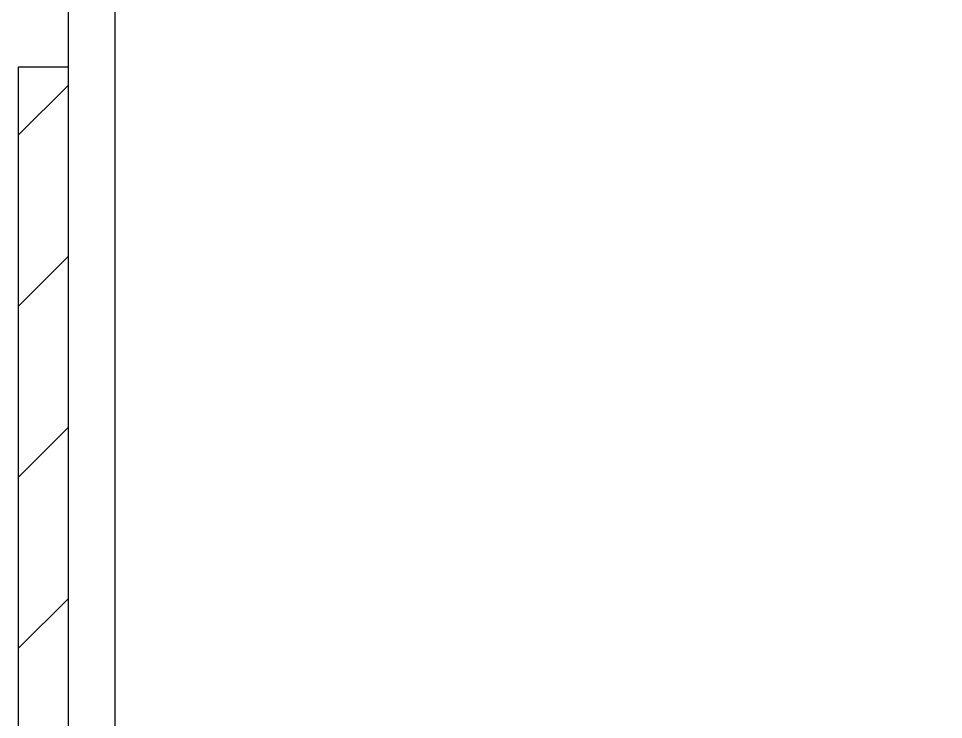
# Model space of a CAD drawing. Header units: millimetres. Extents: x 992 to 14246, y 907 to 4545.
# Drawn here: x 10825.4 to 11121.7, y 1518.8 to 1743.4 of the extents above; entities that cross this region are included whole.
import ezdxf

# ---------------------------------------------------------------- set-up
doc = ezdxf.new("R2010")
doc.units = ezdxf.units.MM

msp = doc.modelspace()

# ---------------------------------------------------------------- hatches: boundary and pattern name
h = msp.add_hatch()
h.set_pattern_fill('ANSI31', color=256, scale=310)
h.set_pattern_definition([(45, (6318.94, 980.815), (-27.4004, 27.4004), [])])
h.paths.add_polyline_path([(10841.42428, 1727.89482), (10825.42428, 1727.89482), (10825.42428, 1330.26744), (10841.42428, 1330.26744)])
h.paths.add_polyline_path([(11157.42428, 1727.89482), (11141.42428, 1727.89482), (11141.42428, 1330.26744), (11157.42428, 1330.26744)])

# ---------------------------------------------------------------- linework, layer by layer
for p, q in [((10841.42428, 1330.26744), (10841.42428, 1930.26744)), ((10856.42428, 1330.26744), (10856.42428, 1930.26744)), ((10825.42428, 1330.26744), (10825.42428, 1727.89482)), ((10825.42428, 1727.89482), (10841.42428, 1727.89482))]:
    msp.add_line(p, q)

doc.saveas('drawing.dxf')
